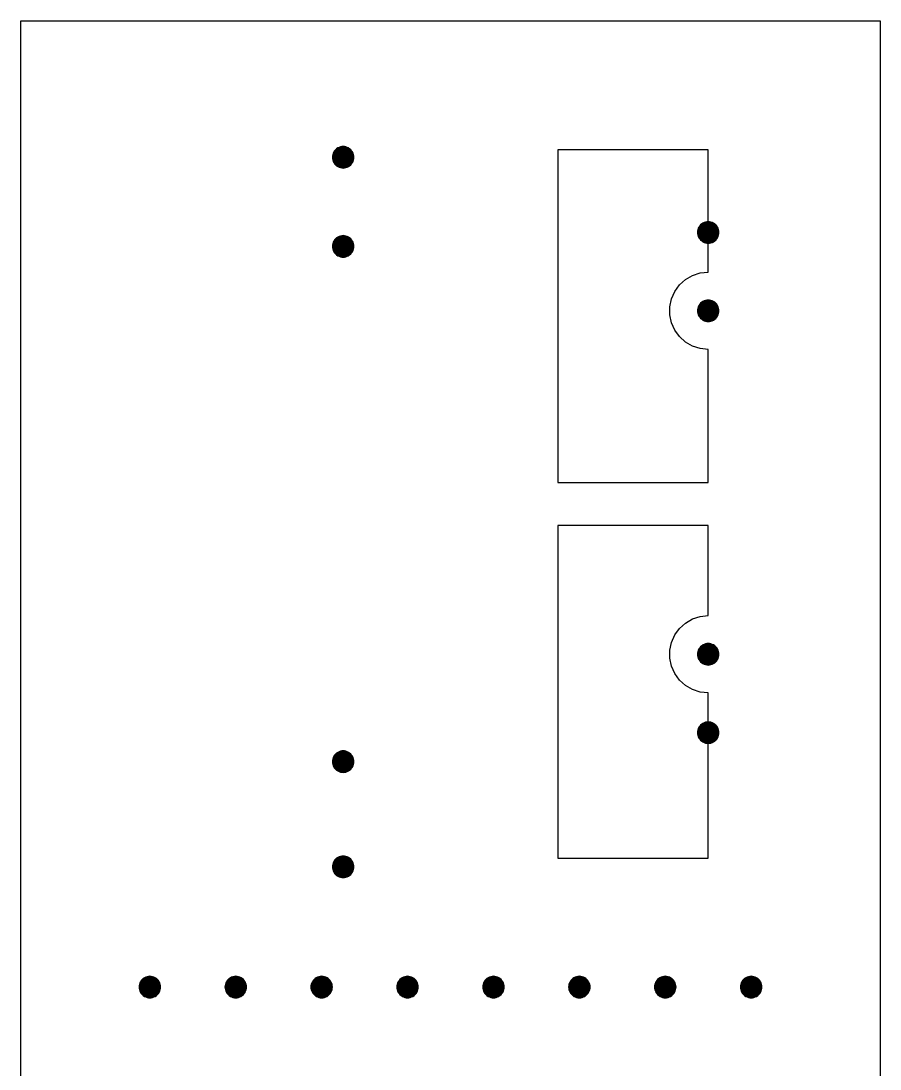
# Model space of a CAD drawing. Extents: x -2 to 177, y -6 to 16.
# Drawn here: x 68 to 72, y -0.382 to 4.5 of the extents above; entities that cross this region are included whole.
import ezdxf

# ---------------------------------------------------------------- set-up
doc = ezdxf.new("R2010")
doc.units = 0
for name, color, linetype in [('C3', 43, 'continuous'), ('Outline', 1, 'continuous'), ('V2', 103, 'continuous')]:
    doc.layers.add(name, color=color, linetype=linetype)

msp = doc.modelspace()

# ---------------------------------------------------------------- linework, layer by layer
at = {"layer": 'C3'}
for points in [[(69.55, 3.865), (69.5496, 3.8715), (69.5483, 3.8779), (69.5462, 3.8841), (69.5433, 3.89), (69.5397, 3.8954), (69.5354, 3.9004), (69.5304, 3.9047), (69.525, 3.9083), (69.5191, 3.9112), (69.5129, 3.9133), (69.5065, 3.9146), (69.5, 3.915), (69.4935, 3.9146), (69.4871, 3.9133), (69.4809, 3.9112), (69.475, 3.9083), (69.4696, 3.9047), (69.4646, 3.9004), (69.4603, 3.8954), (69.4567, 3.89), (69.4538, 3.8841), (69.4517, 3.8779), (69.4504, 3.8715), (69.45, 3.865), (69.4504, 3.8585), (69.4517, 3.8521), (69.4538, 3.8459), (69.4567, 3.84), (69.4603, 3.8346), (69.4646, 3.8296), (69.4696, 3.8253), (69.475, 3.8217), (69.4809, 3.8188), (69.4871, 3.8167), (69.4935, 3.8154), (69.5, 3.815), (69.5065, 3.8154), (69.5129, 3.8167), (69.5191, 3.8188), (69.525, 3.8217), (69.5304, 3.8253), (69.5354, 3.8296), (69.5397, 3.8346), (69.5433, 3.84), (69.5462, 3.8459), (69.5483, 3.8521), (69.5496, 3.8585), (69.55, 3.865)], [(71.2, 3.465), (71.2191, 3.4688), (71.2354, 3.4796), (71.2462, 3.4959), (71.25, 3.515), (71.2462, 3.5341), (71.2354, 3.5504), (71.2191, 3.5612), (71.2, 3.565), (71.2, 3.9), (70.5, 3.9), (70.5, 2.35), (71.2, 2.35), (71.2, 2.97), (71.1626, 2.9739), (71.1268, 2.9856), (71.0942, 3.0044), (71.0662, 3.0296), (71.0441, 3.06), (71.0288, 3.0944), (71.021, 3.1312), (71.021, 3.1688), (71.0288, 3.2056), (71.0441, 3.24), (71.0662, 3.2704), (71.0942, 3.2956), (71.1268, 3.3144), (71.1626, 3.3261), (71.2, 3.33), (71.2, 3.465)], [(69.55, 3.45), (69.5496, 3.4565), (69.5483, 3.4629), (69.5462, 3.4691), (69.5433, 3.475), (69.5397, 3.4804), (69.5354, 3.4854), (69.5304, 3.4897), (69.525, 3.4933), (69.5191, 3.4962), (69.5129, 3.4983), (69.5065, 3.4996), (69.5, 3.5), (69.4935, 3.4996), (69.4871, 3.4983), (69.4809, 3.4962), (69.475, 3.4933), (69.4696, 3.4897), (69.4646, 3.4854), (69.4603, 3.4804), (69.4567, 3.475), (69.4538, 3.4691), (69.4517, 3.4629), (69.4504, 3.4565), (69.45, 3.45), (69.4504, 3.4435), (69.4517, 3.4371), (69.4538, 3.4309), (69.4567, 3.425), (69.4603, 3.4196), (69.4646, 3.4146), (69.4696, 3.4103), (69.475, 3.4067), (69.4809, 3.4038), (69.4871, 3.4017), (69.4935, 3.4004), (69.5, 3.4), (69.5065, 3.4004), (69.5129, 3.4017), (69.5191, 3.4038), (69.525, 3.4067), (69.5304, 3.4103), (69.5354, 3.4146), (69.5397, 3.4196), (69.5433, 3.425), (69.5462, 3.4309), (69.5483, 3.4371), (69.5496, 3.4435), (69.55, 3.45)], [(71.25, 3.15), (71.2496, 3.1565), (71.2483, 3.1629), (71.2462, 3.1691), (71.2433, 3.175), (71.2397, 3.1804), (71.2354, 3.1854), (71.2304, 3.1897), (71.225, 3.1933), (71.2191, 3.1962), (71.2129, 3.1983), (71.2065, 3.1996), (71.2, 3.2), (71.1935, 3.1996), (71.1871, 3.1983), (71.1809, 3.1962), (71.175, 3.1933), (71.1696, 3.1897), (71.1646, 3.1854), (71.1603, 3.1804), (71.1567, 3.175), (71.1538, 3.1691), (71.1517, 3.1629), (71.1504, 3.1565), (71.15, 3.15), (71.1504, 3.1435), (71.1517, 3.1371), (71.1538, 3.1309), (71.1567, 3.125), (71.1603, 3.1196), (71.1646, 3.1146), (71.1696, 3.1103), (71.175, 3.1067), (71.1809, 3.1038), (71.1871, 3.1017), (71.1935, 3.1004), (71.2, 3.1), (71.2065, 3.1004), (71.2129, 3.1017), (71.2191, 3.1038), (71.225, 3.1067), (71.2304, 3.1103), (71.2354, 3.1146), (71.2397, 3.1196), (71.2433, 3.125), (71.2462, 3.1309), (71.2483, 3.1371), (71.2496, 3.1435), (71.25, 3.15)], [(70.5, 2.15), (70.5, 0.6), (71.2, 0.6), (71.2, 1.135), (71.2191, 1.1388), (71.2354, 1.1496), (71.2462, 1.1659), (71.25, 1.185), (71.2462, 1.2041), (71.2354, 1.2204), (71.2191, 1.2312), (71.2, 1.235), (71.2, 1.37), (71.1626, 1.3739), (71.1268, 1.3856), (71.0942, 1.4044), (71.0662, 1.4296), (71.0441, 1.46), (71.0288, 1.4944), (71.021, 1.5312), (71.021, 1.5688), (71.0288, 1.6056), (71.0441, 1.64), (71.0662, 1.6704), (71.0942, 1.6956), (71.1268, 1.7144), (71.1626, 1.7261), (71.2, 1.73), (71.2, 2.15), (70.5, 2.15)], [(71.25, 1.55), (71.2496, 1.5565), (71.2483, 1.5629), (71.2462, 1.5691), (71.2433, 1.575), (71.2397, 1.5804), (71.2354, 1.5854), (71.2304, 1.5897), (71.225, 1.5933), (71.2191, 1.5962), (71.2129, 1.5983), (71.2065, 1.5996), (71.2, 1.6), (71.1935, 1.5996), (71.1871, 1.5983), (71.1809, 1.5962), (71.175, 1.5933), (71.1696, 1.5897), (71.1646, 1.5854), (71.1603, 1.5804), (71.1567, 1.575), (71.1538, 1.5691), (71.1517, 1.5629), (71.1504, 1.5565), (71.15, 1.55), (71.1504, 1.5435), (71.1517, 1.5371), (71.1538, 1.5309), (71.1567, 1.525), (71.1603, 1.5196), (71.1646, 1.5146), (71.1696, 1.5103), (71.175, 1.5067), (71.1809, 1.5038), (71.1871, 1.5017), (71.1935, 1.5004), (71.2, 1.5), (71.2065, 1.5004), (71.2129, 1.5017), (71.2191, 1.5038), (71.225, 1.5067), (71.2304, 1.5103), (71.2354, 1.5146), (71.2397, 1.5196), (71.2433, 1.525), (71.2462, 1.5309), (71.2483, 1.5371), (71.2496, 1.5435), (71.25, 1.55)], [(69.55, 1.05), (69.5496, 1.0565), (69.5483, 1.0629), (69.5462, 1.0691), (69.5433, 1.075), (69.5397, 1.0804), (69.5354, 1.0854), (69.5304, 1.0897), (69.525, 1.0933), (69.5191, 1.0962), (69.5129, 1.0983), (69.5065, 1.0996), (69.5, 1.1), (69.4935, 1.0996), (69.4871, 1.0983), (69.4809, 1.0962), (69.475, 1.0933), (69.4696, 1.0897), (69.4646, 1.0854), (69.4603, 1.0804), (69.4567, 1.075), (69.4538, 1.0691), (69.4517, 1.0629), (69.4504, 1.0565), (69.45, 1.05), (69.4504, 1.0435), (69.4517, 1.0371), (69.4538, 1.0309), (69.4567, 1.025), (69.4603, 1.0196), (69.4646, 1.0146), (69.4696, 1.0103), (69.475, 1.0067), (69.4809, 1.0038), (69.4871, 1.0017), (69.4935, 1.0004), (69.5, 1), (69.5065, 1.0004), (69.5129, 1.0017), (69.5191, 1.0038), (69.525, 1.0067), (69.5304, 1.0103), (69.5354, 1.0146), (69.5397, 1.0196), (69.5433, 1.025), (69.5462, 1.0309), (69.5483, 1.0371), (69.5496, 1.0435), (69.55, 1.05)], [(69.55, 0.56), (69.5496, 0.5665), (69.5483, 0.5729), (69.5462, 0.5791), (69.5433, 0.585), (69.5397, 0.5904), (69.5354, 0.5954), (69.5304, 0.5997), (69.525, 0.6033), (69.5191, 0.6062), (69.5129, 0.6083), (69.5065, 0.6096), (69.5, 0.61), (69.4935, 0.6096), (69.4871, 0.6083), (69.4809, 0.6062), (69.475, 0.6033), (69.4696, 0.5997), (69.4646, 0.5954), (69.4603, 0.5904), (69.4567, 0.585), (69.4538, 0.5791), (69.4517, 0.5729), (69.4504, 0.5665), (69.45, 0.56), (69.4504, 0.5535), (69.4517, 0.5471), (69.4538, 0.5409), (69.4567, 0.535), (69.4603, 0.5296), (69.4646, 0.5246), (69.4696, 0.5203), (69.475, 0.5167), (69.4809, 0.5138), (69.4871, 0.5117), (69.4935, 0.5104), (69.5, 0.51), (69.5065, 0.5104), (69.5129, 0.5117), (69.5191, 0.5138), (69.525, 0.5167), (69.5304, 0.5203), (69.5354, 0.5246), (69.5397, 0.5296), (69.5433, 0.535), (69.5462, 0.5409), (69.5483, 0.5471), (69.5496, 0.5535), (69.55, 0.56)], [(68.65, 0), (68.6496, 0.0065), (68.6483, 0.0129), (68.6462, 0.0191), (68.6433, 0.025), (68.6397, 0.0304), (68.6354, 0.0354), (68.6304, 0.0397), (68.625, 0.0433), (68.6191, 0.0462), (68.6129, 0.0483), (68.6065, 0.0496), (68.6, 0.05), (68.5935, 0.0496), (68.5871, 0.0483), (68.5809, 0.0462), (68.575, 0.0433), (68.5696, 0.0397), (68.5646, 0.0354), (68.5603, 0.0304), (68.5567, 0.025), (68.5538, 0.0191), (68.5517, 0.0129), (68.5504, 0.0065), (68.55, 0), (68.5504, -0.0065), (68.5517, -0.0129), (68.5538, -0.0191), (68.5567, -0.025), (68.5603, -0.0304), (68.5646, -0.0354), (68.5696, -0.0397), (68.575, -0.0433), (68.5809, -0.0462), (68.5871, -0.0483), (68.5935, -0.0496), (68.6, -0.05), (68.6065, -0.0496), (68.6129, -0.0483), (68.6191, -0.0462), (68.625, -0.0433), (68.6304, -0.0397), (68.6354, -0.0354), (68.6397, -0.0304), (68.6433, -0.025), (68.6462, -0.0191), (68.6483, -0.0129), (68.6496, -0.0065), (68.65, 0)], [(69.05, 0), (69.0496, 0.0065), (69.0483, 0.0129), (69.0462, 0.0191), (69.0433, 0.025), (69.0397, 0.0304), (69.0354, 0.0354), (69.0304, 0.0397), (69.025, 0.0433), (69.0191, 0.0462), (69.0129, 0.0483), (69.0065, 0.0496), (69, 0.05), (68.9935, 0.0496), (68.9871, 0.0483), (68.9809, 0.0462), (68.975, 0.0433), (68.9696, 0.0397), (68.9646, 0.0354), (68.9603, 0.0304), (68.9567, 0.025), (68.9538, 0.0191), (68.9517, 0.0129), (68.9504, 0.0065), (68.95, 0), (68.9504, -0.0065), (68.9517, -0.0129), (68.9538, -0.0191), (68.9567, -0.025), (68.9603, -0.0304), (68.9646, -0.0354), (68.9696, -0.0397), (68.975, -0.0433), (68.9809, -0.0462), (68.9871, -0.0483), (68.9935, -0.0496), (69, -0.05), (69.0065, -0.0496), (69.0129, -0.0483), (69.0191, -0.0462), (69.025, -0.0433), (69.0304, -0.0397), (69.0354, -0.0354), (69.0397, -0.0304), (69.0433, -0.025), (69.0462, -0.0191), (69.0483, -0.0129), (69.0496, -0.0065), (69.05, 0)], [(69.45, 0), (69.4496, 0.0065), (69.4483, 0.0129), (69.4462, 0.0191), (69.4433, 0.025), (69.4397, 0.0304), (69.4354, 0.0354), (69.4304, 0.0397), (69.425, 0.0433), (69.4191, 0.0462), (69.4129, 0.0483), (69.4065, 0.0496), (69.4, 0.05), (69.3935, 0.0496), (69.3871, 0.0483), (69.3809, 0.0462), (69.375, 0.0433), (69.3696, 0.0397), (69.3646, 0.0354), (69.3603, 0.0304), (69.3567, 0.025), (69.3538, 0.0191), (69.3517, 0.0129), (69.3504, 0.0065), (69.35, 0), (69.3504, -0.0065), (69.3517, -0.0129), (69.3538, -0.0191), (69.3567, -0.025), (69.3603, -0.0304), (69.3646, -0.0354), (69.3696, -0.0397), (69.375, -0.0433), (69.3809, -0.0462), (69.3871, -0.0483), (69.3935, -0.0496), (69.4, -0.05), (69.4065, -0.0496), (69.4129, -0.0483), (69.4191, -0.0462), (69.425, -0.0433), (69.4304, -0.0397), (69.4354, -0.0354), (69.4397, -0.0304), (69.4433, -0.025), (69.4462, -0.0191), (69.4483, -0.0129), (69.4496, -0.0065), (69.45, 0)], [(69.85, 0), (69.8496, 0.0065), (69.8483, 0.0129), (69.8462, 0.0191), (69.8433, 0.025), (69.8397, 0.0304), (69.8354, 0.0354), (69.8304, 0.0397), (69.825, 0.0433), (69.8191, 0.0462), (69.8129, 0.0483), (69.8065, 0.0496), (69.8, 0.05), (69.7935, 0.0496), (69.7871, 0.0483), (69.7809, 0.0462), (69.775, 0.0433), (69.7696, 0.0397), (69.7646, 0.0354), (69.7603, 0.0304), (69.7567, 0.025), (69.7538, 0.0191), (69.7517, 0.0129), (69.7504, 0.0065), (69.75, 0), (69.7504, -0.0065), (69.7517, -0.0129), (69.7538, -0.0191), (69.7567, -0.025), (69.7603, -0.0304), (69.7646, -0.0354), (69.7696, -0.0397), (69.775, -0.0433), (69.7809, -0.0462), (69.7871, -0.0483), (69.7935, -0.0496), (69.8, -0.05), (69.8065, -0.0496), (69.8129, -0.0483), (69.8191, -0.0462), (69.825, -0.0433), (69.8304, -0.0397), (69.8354, -0.0354), (69.8397, -0.0304), (69.8433, -0.025), (69.8462, -0.0191), (69.8483, -0.0129), (69.8496, -0.0065), (69.85, 0)], [(70.25, 0), (70.2496, 0.0065), (70.2483, 0.0129), (70.2462, 0.0191), (70.2433, 0.025), (70.2397, 0.0304), (70.2354, 0.0354), (70.2304, 0.0397), (70.225, 0.0433), (70.2191, 0.0462), (70.2129, 0.0483), (70.2065, 0.0496), (70.2, 0.05), (70.1935, 0.0496), (70.1871, 0.0483), (70.1809, 0.0462), (70.175, 0.0433), (70.1696, 0.0397), (70.1646, 0.0354), (70.1603, 0.0304), (70.1567, 0.025), (70.1538, 0.0191), (70.1517, 0.0129), (70.1504, 0.0065), (70.15, 0), (70.1504, -0.0065), (70.1517, -0.0129), (70.1538, -0.0191), (70.1567, -0.025), (70.1603, -0.0304), (70.1646, -0.0354), (70.1696, -0.0397), (70.175, -0.0433), (70.1809, -0.0462), (70.1871, -0.0483), (70.1935, -0.0496), (70.2, -0.05), (70.2065, -0.0496), (70.2129, -0.0483), (70.2191, -0.0462), (70.225, -0.0433), (70.2304, -0.0397), (70.2354, -0.0354), (70.2397, -0.0304), (70.2433, -0.025), (70.2462, -0.0191), (70.2483, -0.0129), (70.2496, -0.0065), (70.25, 0)], [(70.65, 0), (70.6496, 0.0065), (70.6483, 0.0129), (70.6462, 0.0191), (70.6433, 0.025), (70.6397, 0.0304), (70.6354, 0.0354), (70.6304, 0.0397), (70.625, 0.0433), (70.6191, 0.0462), (70.6129, 0.0483), (70.6065, 0.0496), (70.6, 0.05), (70.5935, 0.0496), (70.5871, 0.0483), (70.5809, 0.0462), (70.575, 0.0433), (70.5696, 0.0397), (70.5646, 0.0354), (70.5603, 0.0304), (70.5567, 0.025), (70.5538, 0.0191), (70.5517, 0.0129), (70.5504, 0.0065), (70.55, 0), (70.5504, -0.0065), (70.5517, -0.0129), (70.5538, -0.0191), (70.5567, -0.025), (70.5603, -0.0304), (70.5646, -0.0354), (70.5696, -0.0397), (70.575, -0.0433), (70.5809, -0.0462), (70.5871, -0.0483), (70.5935, -0.0496), (70.6, -0.05), (70.6065, -0.0496), (70.6129, -0.0483), (70.6191, -0.0462), (70.625, -0.0433), (70.6304, -0.0397), (70.6354, -0.0354), (70.6397, -0.0304), (70.6433, -0.025), (70.6462, -0.0191), (70.6483, -0.0129), (70.6496, -0.0065), (70.65, 0)], [(71.05, 0), (71.0496, 0.0065), (71.0483, 0.0129), (71.0462, 0.0191), (71.0433, 0.025), (71.0397, 0.0304), (71.0354, 0.0354), (71.0304, 0.0397), (71.025, 0.0433), (71.0191, 0.0462), (71.0129, 0.0483), (71.0065, 0.0496), (71, 0.05), (70.9935, 0.0496), (70.9871, 0.0483), (70.9809, 0.0462), (70.975, 0.0433), (70.9696, 0.0397), (70.9646, 0.0354), (70.9603, 0.0304), (70.9567, 0.025), (70.9538, 0.0191), (70.9517, 0.0129), (70.9504, 0.0065), (70.95, 0), (70.9504, -0.0065), (70.9517, -0.0129), (70.9538, -0.0191), (70.9567, -0.025), (70.9603, -0.0304), (70.9646, -0.0354), (70.9696, -0.0397), (70.975, -0.0433), (70.9809, -0.0462), (70.9871, -0.0483), (70.9935, -0.0496), (71, -0.05), (71.0065, -0.0496), (71.0129, -0.0483), (71.0191, -0.0462), (71.025, -0.0433), (71.0304, -0.0397), (71.0354, -0.0354), (71.0397, -0.0304), (71.0433, -0.025), (71.0462, -0.0191), (71.0483, -0.0129), (71.0496, -0.0065), (71.05, 0)], [(71.45, 0), (71.4496, 0.0065), (71.4483, 0.0129), (71.4462, 0.0191), (71.4433, 0.025), (71.4397, 0.0304), (71.4354, 0.0354), (71.4304, 0.0397), (71.425, 0.0433), (71.4191, 0.0462), (71.4129, 0.0483), (71.4065, 0.0496), (71.4, 0.05), (71.3935, 0.0496), (71.3871, 0.0483), (71.3809, 0.0462), (71.375, 0.0433), (71.3696, 0.0397), (71.3646, 0.0354), (71.3603, 0.0304), (71.3567, 0.025), (71.3538, 0.0191), (71.3517, 0.0129), (71.3504, 0.0065), (71.35, 0), (71.3504, -0.0065), (71.3517, -0.0129), (71.3538, -0.0191), (71.3567, -0.025), (71.3603, -0.0304), (71.3646, -0.0354), (71.3696, -0.0397), (71.375, -0.0433), (71.3809, -0.0462), (71.3871, -0.0483), (71.3935, -0.0496), (71.4, -0.05), (71.4065, -0.0496), (71.4129, -0.0483), (71.4191, -0.0462), (71.425, -0.0433), (71.4304, -0.0397), (71.4354, -0.0354), (71.4397, -0.0304), (71.4433, -0.025), (71.4462, -0.0191), (71.4483, -0.0129), (71.4496, -0.0065), (71.45, 0)]]:
    msp.add_lwpolyline(points, close=True, dxfattribs=at)
at = {"layer": 'Outline'}
msp.add_lwpolyline([(72, 4.5), (72, -4.5), (68, -4.5), (68, 4.5)], close=True, dxfattribs=at)
at = {"layer": 'V2'}
for points in [[(69.55, 3.865), (69.5496, 3.8715), (69.5483, 3.8779), (69.5462, 3.8841), (69.5433, 3.89), (69.5397, 3.8954), (69.5354, 3.9004), (69.5304, 3.9047), (69.525, 3.9083), (69.5191, 3.9112), (69.5129, 3.9133), (69.5065, 3.9146), (69.5, 3.915), (69.4935, 3.9146), (69.4871, 3.9133), (69.4809, 3.9112), (69.475, 3.9083), (69.4696, 3.9047), (69.4646, 3.9004), (69.4603, 3.8954), (69.4567, 3.89), (69.4538, 3.8841), (69.4517, 3.8779), (69.4504, 3.8715), (69.45, 3.865), (69.4504, 3.8585), (69.4517, 3.8521), (69.4538, 3.8459), (69.4567, 3.84), (69.4603, 3.8346), (69.4646, 3.8296), (69.4696, 3.8253), (69.475, 3.8217), (69.4809, 3.8188), (69.4871, 3.8167), (69.4935, 3.8154), (69.5, 3.815), (69.5065, 3.8154), (69.5129, 3.8167), (69.5191, 3.8188), (69.525, 3.8217), (69.5304, 3.8253), (69.5354, 3.8296), (69.5397, 3.8346), (69.5433, 3.84), (69.5462, 3.8459), (69.5483, 3.8521), (69.5496, 3.8585), (69.55, 3.865)], [(71.25, 3.515), (71.2496, 3.5215), (71.2483, 3.5279), (71.2462, 3.5341), (71.2433, 3.54), (71.2397, 3.5454), (71.2354, 3.5504), (71.2304, 3.5547), (71.225, 3.5583), (71.2191, 3.5612), (71.2129, 3.5633), (71.2065, 3.5646), (71.2, 3.565), (71.1935, 3.5646), (71.1871, 3.5633), (71.1809, 3.5612), (71.175, 3.5583), (71.1696, 3.5547), (71.1646, 3.5504), (71.1603, 3.5454), (71.1567, 3.54), (71.1538, 3.5341), (71.1517, 3.5279), (71.1504, 3.5215), (71.15, 3.515), (71.1504, 3.5085), (71.1517, 3.5021), (71.1538, 3.4959), (71.1567, 3.49), (71.1603, 3.4846), (71.1646, 3.4796), (71.1696, 3.4753), (71.175, 3.4717), (71.1809, 3.4688), (71.1871, 3.4667), (71.1935, 3.4654), (71.2, 3.465), (71.2065, 3.4654), (71.2129, 3.4667), (71.2191, 3.4688), (71.225, 3.4717), (71.2304, 3.4753), (71.2354, 3.4796), (71.2397, 3.4846), (71.2433, 3.49), (71.2462, 3.4959), (71.2483, 3.5021), (71.2496, 3.5085), (71.25, 3.515)], [(69.55, 3.45), (69.5496, 3.4565), (69.5483, 3.4629), (69.5462, 3.4691), (69.5433, 3.475), (69.5397, 3.4804), (69.5354, 3.4854), (69.5304, 3.4897), (69.525, 3.4933), (69.5191, 3.4962), (69.5129, 3.4983), (69.5065, 3.4996), (69.5, 3.5), (69.4935, 3.4996), (69.4871, 3.4983), (69.4809, 3.4962), (69.475, 3.4933), (69.4696, 3.4897), (69.4646, 3.4854), (69.4603, 3.4804), (69.4567, 3.475), (69.4538, 3.4691), (69.4517, 3.4629), (69.4504, 3.4565), (69.45, 3.45), (69.4504, 3.4435), (69.4517, 3.4371), (69.4538, 3.4309), (69.4567, 3.425), (69.4603, 3.4196), (69.4646, 3.4146), (69.4696, 3.4103), (69.475, 3.4067), (69.4809, 3.4038), (69.4871, 3.4017), (69.4935, 3.4004), (69.5, 3.4), (69.5065, 3.4004), (69.5129, 3.4017), (69.5191, 3.4038), (69.525, 3.4067), (69.5304, 3.4103), (69.5354, 3.4146), (69.5397, 3.4196), (69.5433, 3.425), (69.5462, 3.4309), (69.5483, 3.4371), (69.5496, 3.4435), (69.55, 3.45)], [(71.25, 3.15), (71.2496, 3.1565), (71.2483, 3.1629), (71.2462, 3.1691), (71.2433, 3.175), (71.2397, 3.1804), (71.2354, 3.1854), (71.2304, 3.1897), (71.225, 3.1933), (71.2191, 3.1962), (71.2129, 3.1983), (71.2065, 3.1996), (71.2, 3.2), (71.1935, 3.1996), (71.1871, 3.1983), (71.1809, 3.1962), (71.175, 3.1933), (71.1696, 3.1897), (71.1646, 3.1854), (71.1603, 3.1804), (71.1567, 3.175), (71.1538, 3.1691), (71.1517, 3.1629), (71.1504, 3.1565), (71.15, 3.15), (71.1504, 3.1435), (71.1517, 3.1371), (71.1538, 3.1309), (71.1567, 3.125), (71.1603, 3.1196), (71.1646, 3.1146), (71.1696, 3.1103), (71.175, 3.1067), (71.1809, 3.1038), (71.1871, 3.1017), (71.1935, 3.1004), (71.2, 3.1), (71.2065, 3.1004), (71.2129, 3.1017), (71.2191, 3.1038), (71.225, 3.1067), (71.2304, 3.1103), (71.2354, 3.1146), (71.2397, 3.1196), (71.2433, 3.125), (71.2462, 3.1309), (71.2483, 3.1371), (71.2496, 3.1435), (71.25, 3.15)], [(71.25, 1.55), (71.2496, 1.5565), (71.2483, 1.5629), (71.2462, 1.5691), (71.2433, 1.575), (71.2397, 1.5804), (71.2354, 1.5854), (71.2304, 1.5897), (71.225, 1.5933), (71.2191, 1.5962), (71.2129, 1.5983), (71.2065, 1.5996), (71.2, 1.6), (71.1935, 1.5996), (71.1871, 1.5983), (71.1809, 1.5962), (71.175, 1.5933), (71.1696, 1.5897), (71.1646, 1.5854), (71.1603, 1.5804), (71.1567, 1.575), (71.1538, 1.5691), (71.1517, 1.5629), (71.1504, 1.5565), (71.15, 1.55), (71.1504, 1.5435), (71.1517, 1.5371), (71.1538, 1.5309), (71.1567, 1.525), (71.1603, 1.5196), (71.1646, 1.5146), (71.1696, 1.5103), (71.175, 1.5067), (71.1809, 1.5038), (71.1871, 1.5017), (71.1935, 1.5004), (71.2, 1.5), (71.2065, 1.5004), (71.2129, 1.5017), (71.2191, 1.5038), (71.225, 1.5067), (71.2304, 1.5103), (71.2354, 1.5146), (71.2397, 1.5196), (71.2433, 1.525), (71.2462, 1.5309), (71.2483, 1.5371), (71.2496, 1.5435), (71.25, 1.55)], [(71.25, 1.185), (71.2496, 1.1915), (71.2483, 1.1979), (71.2462, 1.2041), (71.2433, 1.21), (71.2397, 1.2154), (71.2354, 1.2204), (71.2304, 1.2247), (71.225, 1.2283), (71.2191, 1.2312), (71.2129, 1.2333), (71.2065, 1.2346), (71.2, 1.235), (71.1935, 1.2346), (71.1871, 1.2333), (71.1809, 1.2312), (71.175, 1.2283), (71.1696, 1.2247), (71.1646, 1.2204), (71.1603, 1.2154), (71.1567, 1.21), (71.1538, 1.2041), (71.1517, 1.1979), (71.1504, 1.1915), (71.15, 1.185), (71.1504, 1.1785), (71.1517, 1.1721), (71.1538, 1.1659), (71.1567, 1.16), (71.1603, 1.1546), (71.1646, 1.1496), (71.1696, 1.1453), (71.175, 1.1417), (71.1809, 1.1388), (71.1871, 1.1367), (71.1935, 1.1354), (71.2, 1.135), (71.2065, 1.1354), (71.2129, 1.1367), (71.2191, 1.1388), (71.225, 1.1417), (71.2304, 1.1453), (71.2354, 1.1496), (71.2397, 1.1546), (71.2433, 1.16), (71.2462, 1.1659), (71.2483, 1.1721), (71.2496, 1.1785), (71.25, 1.185)], [(69.55, 1.05), (69.5496, 1.0565), (69.5483, 1.0629), (69.5462, 1.0691), (69.5433, 1.075), (69.5397, 1.0804), (69.5354, 1.0854), (69.5304, 1.0897), (69.525, 1.0933), (69.5191, 1.0962), (69.5129, 1.0983), (69.5065, 1.0996), (69.5, 1.1), (69.4935, 1.0996), (69.4871, 1.0983), (69.4809, 1.0962), (69.475, 1.0933), (69.4696, 1.0897), (69.4646, 1.0854), (69.4603, 1.0804), (69.4567, 1.075), (69.4538, 1.0691), (69.4517, 1.0629), (69.4504, 1.0565), (69.45, 1.05), (69.4504, 1.0435), (69.4517, 1.0371), (69.4538, 1.0309), (69.4567, 1.025), (69.4603, 1.0196), (69.4646, 1.0146), (69.4696, 1.0103), (69.475, 1.0067), (69.4809, 1.0038), (69.4871, 1.0017), (69.4935, 1.0004), (69.5, 1), (69.5065, 1.0004), (69.5129, 1.0017), (69.5191, 1.0038), (69.525, 1.0067), (69.5304, 1.0103), (69.5354, 1.0146), (69.5397, 1.0196), (69.5433, 1.025), (69.5462, 1.0309), (69.5483, 1.0371), (69.5496, 1.0435), (69.55, 1.05)], [(69.55, 0.56), (69.5496, 0.5665), (69.5483, 0.5729), (69.5462, 0.5791), (69.5433, 0.585), (69.5397, 0.5904), (69.5354, 0.5954), (69.5304, 0.5997), (69.525, 0.6033), (69.5191, 0.6062), (69.5129, 0.6083), (69.5065, 0.6096), (69.5, 0.61), (69.4935, 0.6096), (69.4871, 0.6083), (69.4809, 0.6062), (69.475, 0.6033), (69.4696, 0.5997), (69.4646, 0.5954), (69.4603, 0.5904), (69.4567, 0.585), (69.4538, 0.5791), (69.4517, 0.5729), (69.4504, 0.5665), (69.45, 0.56), (69.4504, 0.5535), (69.4517, 0.5471), (69.4538, 0.5409), (69.4567, 0.535), (69.4603, 0.5296), (69.4646, 0.5246), (69.4696, 0.5203), (69.475, 0.5167), (69.4809, 0.5138), (69.4871, 0.5117), (69.4935, 0.5104), (69.5, 0.51), (69.5065, 0.5104), (69.5129, 0.5117), (69.5191, 0.5138), (69.525, 0.5167), (69.5304, 0.5203), (69.5354, 0.5246), (69.5397, 0.5296), (69.5433, 0.535), (69.5462, 0.5409), (69.5483, 0.5471), (69.5496, 0.5535), (69.55, 0.56)], [(68.65, 0), (68.6496, 0.0065), (68.6483, 0.0129), (68.6462, 0.0191), (68.6433, 0.025), (68.6397, 0.0304), (68.6354, 0.0354), (68.6304, 0.0397), (68.625, 0.0433), (68.6191, 0.0462), (68.6129, 0.0483), (68.6065, 0.0496), (68.6, 0.05), (68.5935, 0.0496), (68.5871, 0.0483), (68.5809, 0.0462), (68.575, 0.0433), (68.5696, 0.0397), (68.5646, 0.0354), (68.5603, 0.0304), (68.5567, 0.025), (68.5538, 0.0191), (68.5517, 0.0129), (68.5504, 0.0065), (68.55, 0), (68.5504, -0.0065), (68.5517, -0.0129), (68.5538, -0.0191), (68.5567, -0.025), (68.5603, -0.0304), (68.5646, -0.0354), (68.5696, -0.0397), (68.575, -0.0433), (68.5809, -0.0462), (68.5871, -0.0483), (68.5935, -0.0496), (68.6, -0.05), (68.6065, -0.0496), (68.6129, -0.0483), (68.6191, -0.0462), (68.625, -0.0433), (68.6304, -0.0397), (68.6354, -0.0354), (68.6397, -0.0304), (68.6433, -0.025), (68.6462, -0.0191), (68.6483, -0.0129), (68.6496, -0.0065), (68.65, 0)], [(69.05, 0), (69.0496, 0.0065), (69.0483, 0.0129), (69.0462, 0.0191), (69.0433, 0.025), (69.0397, 0.0304), (69.0354, 0.0354), (69.0304, 0.0397), (69.025, 0.0433), (69.0191, 0.0462), (69.0129, 0.0483), (69.0065, 0.0496), (69, 0.05), (68.9935, 0.0496), (68.9871, 0.0483), (68.9809, 0.0462), (68.975, 0.0433), (68.9696, 0.0397), (68.9646, 0.0354), (68.9603, 0.0304), (68.9567, 0.025), (68.9538, 0.0191), (68.9517, 0.0129), (68.9504, 0.0065), (68.95, 0), (68.9504, -0.0065), (68.9517, -0.0129), (68.9538, -0.0191), (68.9567, -0.025), (68.9603, -0.0304), (68.9646, -0.0354), (68.9696, -0.0397), (68.975, -0.0433), (68.9809, -0.0462), (68.9871, -0.0483), (68.9935, -0.0496), (69, -0.05), (69.0065, -0.0496), (69.0129, -0.0483), (69.0191, -0.0462), (69.025, -0.0433), (69.0304, -0.0397), (69.0354, -0.0354), (69.0397, -0.0304), (69.0433, -0.025), (69.0462, -0.0191), (69.0483, -0.0129), (69.0496, -0.0065), (69.05, 0)], [(69.45, 0), (69.4496, 0.0065), (69.4483, 0.0129), (69.4462, 0.0191), (69.4433, 0.025), (69.4397, 0.0304), (69.4354, 0.0354), (69.4304, 0.0397), (69.425, 0.0433), (69.4191, 0.0462), (69.4129, 0.0483), (69.4065, 0.0496), (69.4, 0.05), (69.3935, 0.0496), (69.3871, 0.0483), (69.3809, 0.0462), (69.375, 0.0433), (69.3696, 0.0397), (69.3646, 0.0354), (69.3603, 0.0304), (69.3567, 0.025), (69.3538, 0.0191), (69.3517, 0.0129), (69.3504, 0.0065), (69.35, 0), (69.3504, -0.0065), (69.3517, -0.0129), (69.3538, -0.0191), (69.3567, -0.025), (69.3603, -0.0304), (69.3646, -0.0354), (69.3696, -0.0397), (69.375, -0.0433), (69.3809, -0.0462), (69.3871, -0.0483), (69.3935, -0.0496), (69.4, -0.05), (69.4065, -0.0496), (69.4129, -0.0483), (69.4191, -0.0462), (69.425, -0.0433), (69.4304, -0.0397), (69.4354, -0.0354), (69.4397, -0.0304), (69.4433, -0.025), (69.4462, -0.0191), (69.4483, -0.0129), (69.4496, -0.0065), (69.45, 0)], [(69.85, 0), (69.8496, 0.0065), (69.8483, 0.0129), (69.8462, 0.0191), (69.8433, 0.025), (69.8397, 0.0304), (69.8354, 0.0354), (69.8304, 0.0397), (69.825, 0.0433), (69.8191, 0.0462), (69.8129, 0.0483), (69.8065, 0.0496), (69.8, 0.05), (69.7935, 0.0496), (69.7871, 0.0483), (69.7809, 0.0462), (69.775, 0.0433), (69.7696, 0.0397), (69.7646, 0.0354), (69.7603, 0.0304), (69.7567, 0.025), (69.7538, 0.0191), (69.7517, 0.0129), (69.7504, 0.0065), (69.75, 0), (69.7504, -0.0065), (69.7517, -0.0129), (69.7538, -0.0191), (69.7567, -0.025), (69.7603, -0.0304), (69.7646, -0.0354), (69.7696, -0.0397), (69.775, -0.0433), (69.7809, -0.0462), (69.7871, -0.0483), (69.7935, -0.0496), (69.8, -0.05), (69.8065, -0.0496), (69.8129, -0.0483), (69.8191, -0.0462), (69.825, -0.0433), (69.8304, -0.0397), (69.8354, -0.0354), (69.8397, -0.0304), (69.8433, -0.025), (69.8462, -0.0191), (69.8483, -0.0129), (69.8496, -0.0065), (69.85, 0)], [(70.25, 0), (70.2496, 0.0065), (70.2483, 0.0129), (70.2462, 0.0191), (70.2433, 0.025), (70.2397, 0.0304), (70.2354, 0.0354), (70.2304, 0.0397), (70.225, 0.0433), (70.2191, 0.0462), (70.2129, 0.0483), (70.2065, 0.0496), (70.2, 0.05), (70.1935, 0.0496), (70.1871, 0.0483), (70.1809, 0.0462), (70.175, 0.0433), (70.1696, 0.0397), (70.1646, 0.0354), (70.1603, 0.0304), (70.1567, 0.025), (70.1538, 0.0191), (70.1517, 0.0129), (70.1504, 0.0065), (70.15, 0), (70.1504, -0.0065), (70.1517, -0.0129), (70.1538, -0.0191), (70.1567, -0.025), (70.1603, -0.0304), (70.1646, -0.0354), (70.1696, -0.0397), (70.175, -0.0433), (70.1809, -0.0462), (70.1871, -0.0483), (70.1935, -0.0496), (70.2, -0.05), (70.2065, -0.0496), (70.2129, -0.0483), (70.2191, -0.0462), (70.225, -0.0433), (70.2304, -0.0397), (70.2354, -0.0354), (70.2397, -0.0304), (70.2433, -0.025), (70.2462, -0.0191), (70.2483, -0.0129), (70.2496, -0.0065), (70.25, 0)], [(70.65, 0), (70.6496, 0.0065), (70.6483, 0.0129), (70.6462, 0.0191), (70.6433, 0.025), (70.6397, 0.0304), (70.6354, 0.0354), (70.6304, 0.0397), (70.625, 0.0433), (70.6191, 0.0462), (70.6129, 0.0483), (70.6065, 0.0496), (70.6, 0.05), (70.5935, 0.0496), (70.5871, 0.0483), (70.5809, 0.0462), (70.575, 0.0433), (70.5696, 0.0397), (70.5646, 0.0354), (70.5603, 0.0304), (70.5567, 0.025), (70.5538, 0.0191), (70.5517, 0.0129), (70.5504, 0.0065), (70.55, 0), (70.5504, -0.0065), (70.5517, -0.0129), (70.5538, -0.0191), (70.5567, -0.025), (70.5603, -0.0304), (70.5646, -0.0354), (70.5696, -0.0397), (70.575, -0.0433), (70.5809, -0.0462), (70.5871, -0.0483), (70.5935, -0.0496), (70.6, -0.05), (70.6065, -0.0496), (70.6129, -0.0483), (70.6191, -0.0462), (70.625, -0.0433), (70.6304, -0.0397), (70.6354, -0.0354), (70.6397, -0.0304), (70.6433, -0.025), (70.6462, -0.0191), (70.6483, -0.0129), (70.6496, -0.0065), (70.65, 0)], [(71.05, 0), (71.0496, 0.0065), (71.0483, 0.0129), (71.0462, 0.0191), (71.0433, 0.025), (71.0397, 0.0304), (71.0354, 0.0354), (71.0304, 0.0397), (71.025, 0.0433), (71.0191, 0.0462), (71.0129, 0.0483), (71.0065, 0.0496), (71, 0.05), (70.9935, 0.0496), (70.9871, 0.0483), (70.9809, 0.0462), (70.975, 0.0433), (70.9696, 0.0397), (70.9646, 0.0354), (70.9603, 0.0304), (70.9567, 0.025), (70.9538, 0.0191), (70.9517, 0.0129), (70.9504, 0.0065), (70.95, 0), (70.9504, -0.0065), (70.9517, -0.0129), (70.9538, -0.0191), (70.9567, -0.025), (70.9603, -0.0304), (70.9646, -0.0354), (70.9696, -0.0397), (70.975, -0.0433), (70.9809, -0.0462), (70.9871, -0.0483), (70.9935, -0.0496), (71, -0.05), (71.0065, -0.0496), (71.0129, -0.0483), (71.0191, -0.0462), (71.025, -0.0433), (71.0304, -0.0397), (71.0354, -0.0354), (71.0397, -0.0304), (71.0433, -0.025), (71.0462, -0.0191), (71.0483, -0.0129), (71.0496, -0.0065), (71.05, 0)], [(71.45, 0), (71.4496, 0.0065), (71.4483, 0.0129), (71.4462, 0.0191), (71.4433, 0.025), (71.4397, 0.0304), (71.4354, 0.0354), (71.4304, 0.0397), (71.425, 0.0433), (71.4191, 0.0462), (71.4129, 0.0483), (71.4065, 0.0496), (71.4, 0.05), (71.3935, 0.0496), (71.3871, 0.0483), (71.3809, 0.0462), (71.375, 0.0433), (71.3696, 0.0397), (71.3646, 0.0354), (71.3603, 0.0304), (71.3567, 0.025), (71.3538, 0.0191), (71.3517, 0.0129), (71.3504, 0.0065), (71.35, 0), (71.3504, -0.0065), (71.3517, -0.0129), (71.3538, -0.0191), (71.3567, -0.025), (71.3603, -0.0304), (71.3646, -0.0354), (71.3696, -0.0397), (71.375, -0.0433), (71.3809, -0.0462), (71.3871, -0.0483), (71.3935, -0.0496), (71.4, -0.05), (71.4065, -0.0496), (71.4129, -0.0483), (71.4191, -0.0462), (71.425, -0.0433), (71.4304, -0.0397), (71.4354, -0.0354), (71.4397, -0.0304), (71.4433, -0.025), (71.4462, -0.0191), (71.4483, -0.0129), (71.4496, -0.0065), (71.45, 0)]]:
    msp.add_lwpolyline(points, close=True, dxfattribs=at)
for points in [[(69.4809, 3.9112), (69.4646, 3.9004), (69.5, 3.865)], [(69.5, 3.915), (69.4809, 3.9112), (69.5, 3.865)], [(69.5191, 3.9112), (69.5, 3.915), (69.5, 3.865)], [(69.5354, 3.9004), (69.5191, 3.9112), (69.5, 3.865)], [(69.4538, 3.8841), (69.45, 3.865), (69.5, 3.865)], [(69.45, 3.865), (69.4538, 3.8459), (69.5, 3.865)], [(69.4646, 3.9004), (69.4538, 3.8841), (69.5, 3.865)], [(69.4538, 3.8459), (69.4646, 3.8296), (69.5, 3.865)], [(69.4646, 3.8296), (69.4809, 3.8188), (69.5, 3.865)], [(69.4809, 3.8188), (69.5, 3.815), (69.5, 3.865)], [(69.5462, 3.8841), (69.5354, 3.9004), (69.5, 3.865)], [(69.55, 3.865), (69.5462, 3.8841), (69.5, 3.865)], [(69.5, 3.815), (69.5191, 3.8188), (69.5, 3.865)], [(69.5191, 3.8188), (69.5354, 3.8296), (69.5, 3.865)], [(69.5354, 3.8296), (69.5462, 3.8459), (69.5, 3.865)], [(69.5462, 3.8459), (69.55, 3.865), (69.5, 3.865)], [(71.2, 3.565), (71.1809, 3.5612), (71.2, 3.515)], [(71.2191, 3.5612), (71.2, 3.565), (71.2, 3.515)], [(71.1538, 3.5341), (71.15, 3.515), (71.2, 3.515)], [(71.15, 3.515), (71.1538, 3.4959), (71.2, 3.515)], [(71.1646, 3.5504), (71.1538, 3.5341), (71.2, 3.515)], [(71.1538, 3.4959), (71.1646, 3.4796), (71.2, 3.515)], [(71.1809, 3.5612), (71.1646, 3.5504), (71.2, 3.515)], [(71.1646, 3.4796), (71.1809, 3.4688), (71.2, 3.515)], [(71.1809, 3.4688), (71.2, 3.465), (71.2, 3.515)], [(71.2354, 3.5504), (71.2191, 3.5612), (71.2, 3.515)], [(71.2462, 3.5341), (71.2354, 3.5504), (71.2, 3.515)], [(71.25, 3.515), (71.2462, 3.5341), (71.2, 3.515)], [(71.2, 3.465), (71.2191, 3.4688), (71.2, 3.515)], [(71.2191, 3.4688), (71.2354, 3.4796), (71.2, 3.515)], [(71.2354, 3.4796), (71.2462, 3.4959), (71.2, 3.515)], [(71.2462, 3.4959), (71.25, 3.515), (71.2, 3.515)], [(69.4538, 3.4691), (69.45, 3.45), (69.5, 3.45)], [(69.4646, 3.4854), (69.4538, 3.4691), (69.5, 3.45)], [(69.4809, 3.4962), (69.4646, 3.4854), (69.5, 3.45)], [(69.5, 3.5), (69.4809, 3.4962), (69.5, 3.45)], [(69.5191, 3.4962), (69.5, 3.5), (69.5, 3.45)], [(69.5354, 3.4854), (69.5191, 3.4962), (69.5, 3.45)], [(69.5462, 3.4691), (69.5354, 3.4854), (69.5, 3.45)], [(69.55, 3.45), (69.5462, 3.4691), (69.5, 3.45)], [(69.45, 3.45), (69.4538, 3.4309), (69.5, 3.45)], [(69.4538, 3.4309), (69.4646, 3.4146), (69.5, 3.45)], [(69.4646, 3.4146), (69.4809, 3.4038), (69.5, 3.45)], [(69.4809, 3.4038), (69.5, 3.4), (69.5, 3.45)], [(69.5, 3.4), (69.5191, 3.4038), (69.5, 3.45)], [(69.5191, 3.4038), (69.5354, 3.4146), (69.5, 3.45)], [(69.5354, 3.4146), (69.5462, 3.4309), (69.5, 3.45)], [(69.5462, 3.4309), (69.55, 3.45), (69.5, 3.45)], [(71.1646, 3.1854), (71.1538, 3.1691), (71.2, 3.15)], [(71.1809, 3.1962), (71.1646, 3.1854), (71.2, 3.15)], [(71.2, 3.2), (71.1809, 3.1962), (71.2, 3.15)], [(71.2191, 3.1962), (71.2, 3.2), (71.2, 3.15)], [(71.2354, 3.1854), (71.2191, 3.1962), (71.2, 3.15)], [(71.2462, 3.1691), (71.2354, 3.1854), (71.2, 3.15)], [(71.1538, 3.1691), (71.15, 3.15), (71.2, 3.15)], [(71.15, 3.15), (71.1538, 3.1309), (71.2, 3.15)], [(71.1538, 3.1309), (71.1646, 3.1146), (71.2, 3.15)], [(71.1646, 3.1146), (71.1809, 3.1038), (71.2, 3.15)], [(71.1809, 3.1038), (71.2, 3.1), (71.2, 3.15)], [(71.25, 3.15), (71.2462, 3.1691), (71.2, 3.15)], [(71.2, 3.1), (71.2191, 3.1038), (71.2, 3.15)], [(71.2191, 3.1038), (71.2354, 3.1146), (71.2, 3.15)], [(71.2354, 3.1146), (71.2462, 3.1309), (71.2, 3.15)], [(71.2462, 3.1309), (71.25, 3.15), (71.2, 3.15)], [(71.1538, 1.5691), (71.15, 1.55), (71.2, 1.55)], [(71.1646, 1.5854), (71.1538, 1.5691), (71.2, 1.55)], [(71.1809, 1.5962), (71.1646, 1.5854), (71.2, 1.55)], [(71.2, 1.6), (71.1809, 1.5962), (71.2, 1.55)], [(71.2191, 1.5962), (71.2, 1.6), (71.2, 1.55)], [(71.2354, 1.5854), (71.2191, 1.5962), (71.2, 1.55)], [(71.2462, 1.5691), (71.2354, 1.5854), (71.2, 1.55)], [(71.25, 1.55), (71.2462, 1.5691), (71.2, 1.55)], [(71.15, 1.55), (71.1538, 1.5309), (71.2, 1.55)], [(71.1538, 1.5309), (71.1646, 1.5146), (71.2, 1.55)], [(71.1646, 1.5146), (71.1809, 1.5038), (71.2, 1.55)], [(71.1809, 1.5038), (71.2, 1.5), (71.2, 1.55)], [(71.2, 1.5), (71.2191, 1.5038), (71.2, 1.55)], [(71.2191, 1.5038), (71.2354, 1.5146), (71.2, 1.55)], [(71.2354, 1.5146), (71.2462, 1.5309), (71.2, 1.55)], [(71.2462, 1.5309), (71.25, 1.55), (71.2, 1.55)], [(71.1809, 1.2312), (71.1646, 1.2204), (71.2, 1.185)], [(71.2, 1.235), (71.1809, 1.2312), (71.2, 1.185)], [(71.2191, 1.2312), (71.2, 1.235), (71.2, 1.185)], [(71.2354, 1.2204), (71.2191, 1.2312), (71.2, 1.185)], [(71.1538, 1.2041), (71.15, 1.185), (71.2, 1.185)], [(71.15, 1.185), (71.1538, 1.1659), (71.2, 1.185)], [(71.1646, 1.2204), (71.1538, 1.2041), (71.2, 1.185)], [(71.1538, 1.1659), (71.1646, 1.1496), (71.2, 1.185)], [(71.1646, 1.1496), (71.1809, 1.1388), (71.2, 1.185)], [(71.1809, 1.1388), (71.2, 1.135), (71.2, 1.185)], [(71.2462, 1.2041), (71.2354, 1.2204), (71.2, 1.185)], [(71.25, 1.185), (71.2462, 1.2041), (71.2, 1.185)], [(71.2, 1.135), (71.2191, 1.1388), (71.2, 1.185)], [(71.2191, 1.1388), (71.2354, 1.1496), (71.2, 1.185)], [(71.2354, 1.1496), (71.2462, 1.1659), (71.2, 1.185)], [(71.2462, 1.1659), (71.25, 1.185), (71.2, 1.185)], [(69.4646, 1.0854), (69.4538, 1.0691), (69.5, 1.05)], [(69.4809, 1.0962), (69.4646, 1.0854), (69.5, 1.05)], [(69.5, 1.1), (69.4809, 1.0962), (69.5, 1.05)], [(69.5191, 1.0962), (69.5, 1.1), (69.5, 1.05)], [(69.5354, 1.0854), (69.5191, 1.0962), (69.5, 1.05)], [(69.5462, 1.0691), (69.5354, 1.0854), (69.5, 1.05)], [(69.4538, 1.0691), (69.45, 1.05), (69.5, 1.05)], [(69.45, 1.05), (69.4538, 1.0309), (69.5, 1.05)], [(69.4538, 1.0309), (69.4646, 1.0146), (69.5, 1.05)], [(69.4646, 1.0146), (69.4809, 1.0038), (69.5, 1.05)], [(69.4809, 1.0038), (69.5, 1), (69.5, 1.05)], [(69.55, 1.05), (69.5462, 1.0691), (69.5, 1.05)], [(69.5, 1), (69.5191, 1.0038), (69.5, 1.05)], [(69.5191, 1.0038), (69.5354, 1.0146), (69.5, 1.05)], [(69.5354, 1.0146), (69.5462, 1.0309), (69.5, 1.05)], [(69.5462, 1.0309), (69.55, 1.05), (69.5, 1.05)], [(69.4646, 0.5954), (69.4538, 0.5791), (69.5, 0.56)], [(69.4809, 0.6062), (69.4646, 0.5954), (69.5, 0.56)], [(69.5, 0.61), (69.4809, 0.6062), (69.5, 0.56)], [(69.5191, 0.6062), (69.5, 0.61), (69.5, 0.56)], [(69.5354, 0.5954), (69.5191, 0.6062), (69.5, 0.56)], [(69.5462, 0.5791), (69.5354, 0.5954), (69.5, 0.56)], [(69.4538, 0.5791), (69.45, 0.56), (69.5, 0.56)], [(69.45, 0.56), (69.4538, 0.5409), (69.5, 0.56)], [(69.4538, 0.5409), (69.4646, 0.5246), (69.5, 0.56)], [(69.4646, 0.5246), (69.4809, 0.5138), (69.5, 0.56)], [(69.4809, 0.5138), (69.5, 0.51), (69.5, 0.56)], [(69.55, 0.56), (69.5462, 0.5791), (69.5, 0.56)], [(69.5, 0.51), (69.5191, 0.5138), (69.5, 0.56)], [(69.5191, 0.5138), (69.5354, 0.5246), (69.5, 0.56)], [(69.5354, 0.5246), (69.5462, 0.5409), (69.5, 0.56)], [(69.5462, 0.5409), (69.55, 0.56), (69.5, 0.56)], [(68.6, 0.05), (68.5809, 0.0462), (68.6, 0)], [(68.6191, 0.0462), (68.6, 0.05), (68.6, 0)], [(69, 0.05), (68.9809, 0.0462), (69, 0)], [(69.0191, 0.0462), (69, 0.05), (69, 0)], [(69.4, 0.05), (69.3809, 0.0462), (69.4, 0)], [(69.4191, 0.0462), (69.4, 0.05), (69.4, 0)], [(69.8, 0.05), (69.7809, 0.0462), (69.8, 0)], [(69.8191, 0.0462), (69.8, 0.05), (69.8, 0)], [(70.2, 0.05), (70.1809, 0.0462), (70.2, 0)], [(70.2191, 0.0462), (70.2, 0.05), (70.2, 0)], [(70.6, 0.05), (70.5809, 0.0462), (70.6, 0)], [(70.6191, 0.0462), (70.6, 0.05), (70.6, 0)], [(71, 0.05), (70.9809, 0.0462), (71, 0)], [(71.0191, 0.0462), (71, 0.05), (71, 0)], [(71.4, 0.05), (71.3809, 0.0462), (71.4, 0)], [(71.4191, 0.0462), (71.4, 0.05), (71.4, 0)], [(68.5538, 0.0191), (68.55, 0), (68.6, 0)], [(68.55, 0), (68.5538, -0.0191), (68.6, 0)], [(68.5646, 0.0354), (68.5538, 0.0191), (68.6, 0)], [(68.5809, 0.0462), (68.5646, 0.0354), (68.6, 0)], [(68.6354, 0.0354), (68.6191, 0.0462), (68.6, 0)], [(68.6462, 0.0191), (68.6354, 0.0354), (68.6, 0)], [(68.65, 0), (68.6462, 0.0191), (68.6, 0)], [(68.9538, 0.0191), (68.95, 0), (69, 0)], [(68.95, 0), (68.9538, -0.0191), (69, 0)], [(68.9646, 0.0354), (68.9538, 0.0191), (69, 0)], [(68.9809, 0.0462), (68.9646, 0.0354), (69, 0)], [(69.0354, 0.0354), (69.0191, 0.0462), (69, 0)], [(69.0462, 0.0191), (69.0354, 0.0354), (69, 0)], [(69.05, 0), (69.0462, 0.0191), (69, 0)], [(69.3538, 0.0191), (69.35, 0), (69.4, 0)], [(69.35, 0), (69.3538, -0.0191), (69.4, 0)], [(69.3646, 0.0354), (69.3538, 0.0191), (69.4, 0)], [(69.3809, 0.0462), (69.3646, 0.0354), (69.4, 0)], [(69.4354, 0.0354), (69.4191, 0.0462), (69.4, 0)], [(69.4462, 0.0191), (69.4354, 0.0354), (69.4, 0)], [(69.45, 0), (69.4462, 0.0191), (69.4, 0)], [(69.7538, 0.0191), (69.75, 0), (69.8, 0)], [(69.75, 0), (69.7538, -0.0191), (69.8, 0)], [(69.7646, 0.0354), (69.7538, 0.0191), (69.8, 0)], [(69.7809, 0.0462), (69.7646, 0.0354), (69.8, 0)], [(69.8354, 0.0354), (69.8191, 0.0462), (69.8, 0)], [(69.8462, 0.0191), (69.8354, 0.0354), (69.8, 0)], [(69.85, 0), (69.8462, 0.0191), (69.8, 0)], [(70.1538, 0.0191), (70.15, 0), (70.2, 0)], [(70.15, 0), (70.1538, -0.0191), (70.2, 0)], [(70.1646, 0.0354), (70.1538, 0.0191), (70.2, 0)], [(70.1809, 0.0462), (70.1646, 0.0354), (70.2, 0)], [(70.2354, 0.0354), (70.2191, 0.0462), (70.2, 0)], [(70.2462, 0.0191), (70.2354, 0.0354), (70.2, 0)], [(70.25, 0), (70.2462, 0.0191), (70.2, 0)], [(70.5538, 0.0191), (70.55, 0), (70.6, 0)], [(70.55, 0), (70.5538, -0.0191), (70.6, 0)], [(70.5646, 0.0354), (70.5538, 0.0191), (70.6, 0)], [(70.5809, 0.0462), (70.5646, 0.0354), (70.6, 0)], [(70.6354, 0.0354), (70.6191, 0.0462), (70.6, 0)], [(70.6462, 0.0191), (70.6354, 0.0354), (70.6, 0)], [(70.65, 0), (70.6462, 0.0191), (70.6, 0)], [(70.9538, 0.0191), (70.95, 0), (71, 0)], [(70.95, 0), (70.9538, -0.0191), (71, 0)], [(70.9646, 0.0354), (70.9538, 0.0191), (71, 0)], [(70.9809, 0.0462), (70.9646, 0.0354), (71, 0)], [(71.0354, 0.0354), (71.0191, 0.0462), (71, 0)], [(71.0462, 0.0191), (71.0354, 0.0354), (71, 0)], [(71.05, 0), (71.0462, 0.0191), (71, 0)], [(71.3538, 0.0191), (71.35, 0), (71.4, 0)], [(71.35, 0), (71.3538, -0.0191), (71.4, 0)], [(71.3646, 0.0354), (71.3538, 0.0191), (71.4, 0)], [(71.3809, 0.0462), (71.3646, 0.0354), (71.4, 0)], [(71.4354, 0.0354), (71.4191, 0.0462), (71.4, 0)], [(71.4462, 0.0191), (71.4354, 0.0354), (71.4, 0)], [(71.45, 0), (71.4462, 0.0191), (71.4, 0)], [(68.5538, -0.0191), (68.5646, -0.0354), (68.6, 0)], [(68.5646, -0.0354), (68.5809, -0.0462), (68.6, 0)], [(68.5809, -0.0462), (68.6, -0.05), (68.6, 0)], [(68.6, -0.05), (68.6191, -0.0462), (68.6, 0)], [(68.6191, -0.0462), (68.6354, -0.0354), (68.6, 0)], [(68.6354, -0.0354), (68.6462, -0.0191), (68.6, 0)], [(68.6462, -0.0191), (68.65, 0), (68.6, 0)], [(68.9538, -0.0191), (68.9646, -0.0354), (69, 0)], [(68.9646, -0.0354), (68.9809, -0.0462), (69, 0)], [(68.9809, -0.0462), (69, -0.05), (69, 0)], [(69, -0.05), (69.0191, -0.0462), (69, 0)], [(69.0191, -0.0462), (69.0354, -0.0354), (69, 0)], [(69.0354, -0.0354), (69.0462, -0.0191), (69, 0)], [(69.0462, -0.0191), (69.05, 0), (69, 0)], [(69.3538, -0.0191), (69.3646, -0.0354), (69.4, 0)], [(69.3646, -0.0354), (69.3809, -0.0462), (69.4, 0)], [(69.3809, -0.0462), (69.4, -0.05), (69.4, 0)], [(69.4, -0.05), (69.4191, -0.0462), (69.4, 0)], [(69.4191, -0.0462), (69.4354, -0.0354), (69.4, 0)], [(69.4354, -0.0354), (69.4462, -0.0191), (69.4, 0)], [(69.4462, -0.0191), (69.45, 0), (69.4, 0)], [(69.7538, -0.0191), (69.7646, -0.0354), (69.8, 0)], [(69.7646, -0.0354), (69.7809, -0.0462), (69.8, 0)], [(69.7809, -0.0462), (69.8, -0.05), (69.8, 0)], [(69.8, -0.05), (69.8191, -0.0462), (69.8, 0)], [(69.8191, -0.0462), (69.8354, -0.0354), (69.8, 0)], [(69.8354, -0.0354), (69.8462, -0.0191), (69.8, 0)], [(69.8462, -0.0191), (69.85, 0), (69.8, 0)], [(70.1538, -0.0191), (70.1646, -0.0354), (70.2, 0)], [(70.1646, -0.0354), (70.1809, -0.0462), (70.2, 0)], [(70.1809, -0.0462), (70.2, -0.05), (70.2, 0)], [(70.2, -0.05), (70.2191, -0.0462), (70.2, 0)], [(70.2191, -0.0462), (70.2354, -0.0354), (70.2, 0)], [(70.2354, -0.0354), (70.2462, -0.0191), (70.2, 0)], [(70.2462, -0.0191), (70.25, 0), (70.2, 0)], [(70.5538, -0.0191), (70.5646, -0.0354), (70.6, 0)], [(70.5646, -0.0354), (70.5809, -0.0462), (70.6, 0)], [(70.5809, -0.0462), (70.6, -0.05), (70.6, 0)], [(70.6, -0.05), (70.6191, -0.0462), (70.6, 0)], [(70.6191, -0.0462), (70.6354, -0.0354), (70.6, 0)], [(70.6354, -0.0354), (70.6462, -0.0191), (70.6, 0)], [(70.6462, -0.0191), (70.65, 0), (70.6, 0)], [(70.9538, -0.0191), (70.9646, -0.0354), (71, 0)], [(70.9646, -0.0354), (70.9809, -0.0462), (71, 0)], [(70.9809, -0.0462), (71, -0.05), (71, 0)], [(71, -0.05), (71.0191, -0.0462), (71, 0)], [(71.0191, -0.0462), (71.0354, -0.0354), (71, 0)], [(71.0354, -0.0354), (71.0462, -0.0191), (71, 0)], [(71.0462, -0.0191), (71.05, 0), (71, 0)], [(71.3538, -0.0191), (71.3646, -0.0354), (71.4, 0)], [(71.3646, -0.0354), (71.3809, -0.0462), (71.4, 0)], [(71.3809, -0.0462), (71.4, -0.05), (71.4, 0)], [(71.4, -0.05), (71.4191, -0.0462), (71.4, 0)], [(71.4191, -0.0462), (71.4354, -0.0354), (71.4, 0)], [(71.4354, -0.0354), (71.4462, -0.0191), (71.4, 0)], [(71.4462, -0.0191), (71.45, 0), (71.4, 0)]]:
    msp.add_solid(points, dxfattribs=at)

doc.saveas('drawing.dxf')
